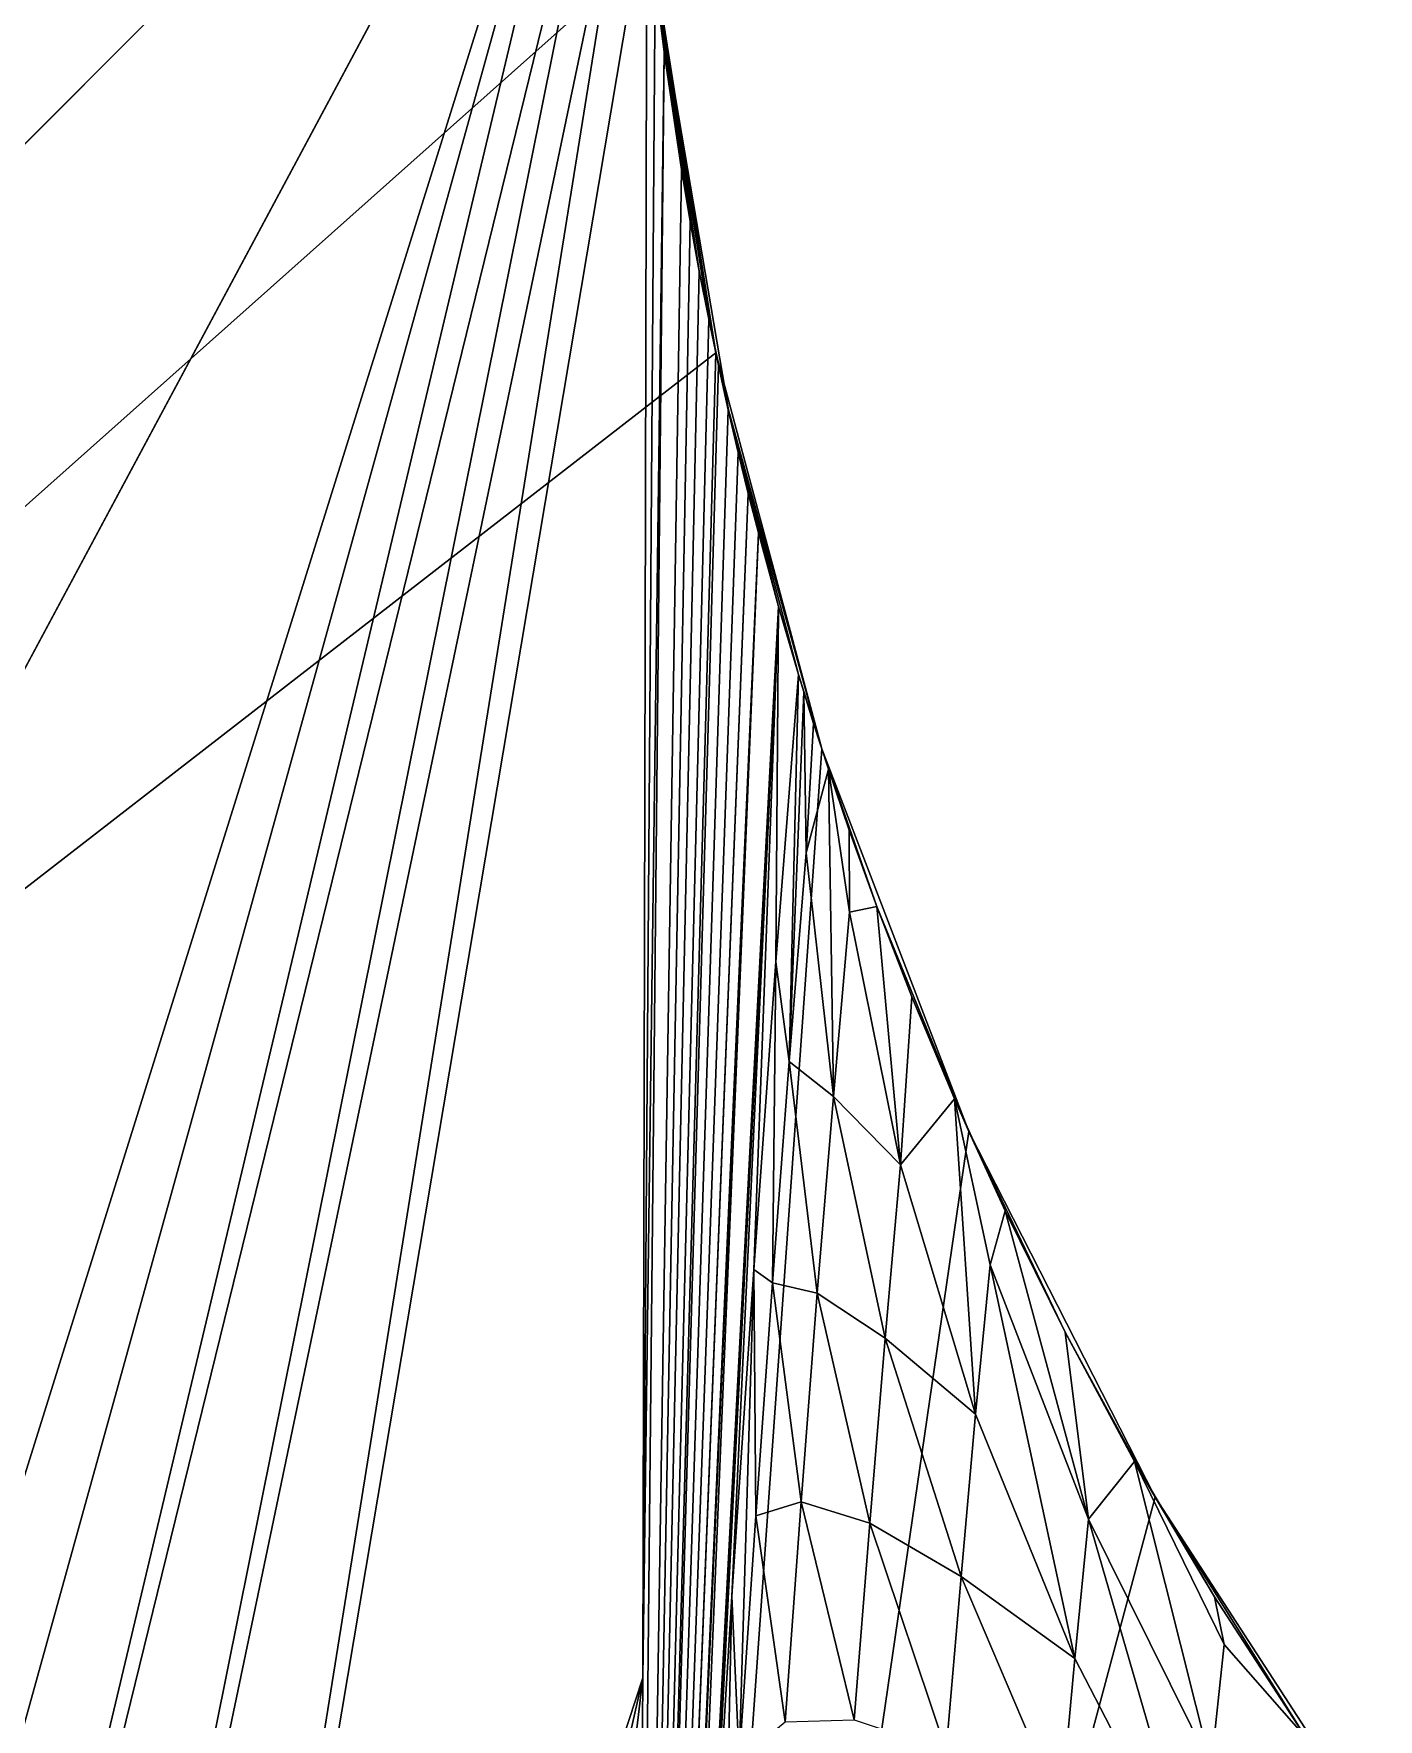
# Model space of a CAD drawing. Extents: x -53 to 3.8, y 0 to 88.2.
# Drawn here: x -42.74 to -41.367, y 72.022 to 73.743 of the extents above; entities that cross this region are included whole.
import ezdxf

# ---------------------------------------------------------------- set-up
doc = ezdxf.new("R2010")
doc.units = 0

msp = doc.modelspace()

# ---------------------------------------------------------------- linework, layer by layer
for points in [[(-44.2743, 70.249, 13.5), (-42.131, 74.249, 13.5), (-46.131, 84.249, 13.5)], [(-46.131, 70.249), (-46.131, 84.249), (-42.131, 74.249)], [(-42.131, 74.249), (-42.1091, 73.8309), (-46.131, 70.249)], [(-44.2743, 70.249, 13.5), (-43.4934, 69.8931, 13.5), (-42.131, 74.249, 13.5)], [(-43.4934, 69.8931, 13.5), (-43.3134, 69.986, 13.5), (-42.131, 74.249, 13.5)], [(-43.3134, 69.986, 13.5), (-43.1263, 70.0646, 13.5), (-42.131, 74.249, 13.5)], [(-42.131, 74.249, 13.5), (-43.1263, 70.0646, 13.5), (-42.1291, 74.1265, 13.5)], [(-42.9338, 70.1291, 13.5), (-42.1291, 74.1265, 13.5), (-43.1263, 70.0646, 13.5)], [(-42.1235, 74.0041, 13.5), (-42.1291, 74.1265, 13.5), (-42.9338, 70.1291, 13.5)], [(-42.7369, 70.1795, 13.5), (-42.1235, 74.0041, 13.5), (-42.9338, 70.1291, 13.5)], [(-42.1141, 73.8819, 13.5), (-42.1235, 74.0041, 13.5), (-42.7369, 70.1795, 13.5)], [(-42.1182, 72.0645, 13.5), (-42.1141, 73.8819, 13.5), (-42.7369, 70.1795, 13.5)], [(-42.1141, 73.8819, 13.5), (-42.1182, 72.0645, 13.5), (-42.1055, 73.7981, 13.1623)], [(-42.1091, 73.8309), (-42.0436, 73.4174), (-46.131, 70.249)], [(-42.1091, 73.8309), (-42.1057, 73.8, 4.75), (-42.0436, 73.4174)], [(-42.1055, 73.7981, 13.1623), (-42.1182, 72.0645, 13.5), (-42.0964, 73.7241, 12.7894)], [(-42.0307, 73.359, 4.75), (-42.0436, 73.4174), (-42.1057, 73.8, 4.75)], [(-42.1057, 73.8, 4.75), (-42.0509, 73.4515, 10.7167), (-42.0307, 73.359, 4.75)], [(-42.1057, 73.8, 4.75), (-42.0605, 73.5005, 11.1785), (-42.0509, 73.4515, 10.7167)], [(-42.0698, 73.5515, 11.6145), (-42.0605, 73.5005, 11.1785), (-42.1057, 73.8, 4.75)], [(-42.0787, 73.6043, 12.0224), (-42.0698, 73.5515, 11.6145), (-42.1057, 73.8, 4.75)], [(-42.1057, 73.8, 4.75), (-42.0964, 73.7241, 12.7894), (-42.0787, 73.6043, 12.0224)], [(-42.1055, 73.7981, 13.1623), (-42.0964, 73.7241, 12.7894), (-42.1057, 73.8, 4.75)], [(-42.0964, 73.7241, 12.7894), (-42.131, 70.249, 13.5), (-42.131, 70.249, 13.441)], [(-42.0787, 73.6043, 12.0224), (-42.0964, 73.7241, 12.7894), (-42.131, 70.249, 13.441)], [(-42.0964, 73.7241, 12.7894), (-42.1182, 72.0645, 13.5), (-42.131, 70.249, 13.5)], [(-42.131, 70.249, 13.441), (-42.0698, 73.5515, 11.6145), (-42.0787, 73.6043, 12.0224)], [(-42.0605, 73.5005, 11.1785), (-42.0698, 73.5515, 11.6145), (-42.131, 70.249, 13.441)], [(-42.0509, 73.4515, 10.7167), (-42.0605, 73.5005, 11.1785), (-42.131, 70.249, 13.441)], [(-42.131, 70.249, 9.33625), (-42.0509, 73.4515, 10.7167), (-42.131, 70.249, 13.441)], [(-42.041, 73.4044, 10.2312), (-42.0509, 73.4515, 10.7167), (-42.131, 70.249, 9.33625)], [(-42.0307, 73.359, 4.75), (-42.0509, 73.4515, 10.7167), (-42.041, 73.4044, 10.2312)], [(-46.131, 70.249), (-42.0436, 73.4174), (-42.131, 70.249)], [(-42.0436, 73.4174), (-41.9352, 73.0129), (-42.131, 70.249)], [(-41.9352, 73.0129), (-42.0436, 73.4174), (-42.0307, 73.359, 4.75)], [(-42.031, 73.359, 9.72436), (-42.041, 73.4044, 10.2312), (-42.131, 70.249, 9.33625)], [(-42.041, 73.4044, 10.2312), (-42.031, 73.359, 9.72436), (-42.0307, 73.359, 4.75)], [(-42.131, 70.249, 9.33625), (-42.0208, 73.3155, 9.19837), (-42.031, 73.359, 9.72436)], [(-42.031, 73.359, 9.72436), (-42.0208, 73.3155, 9.19837), (-42.0307, 73.359, 4.75)], [(-41.9591, 73.089, 5.7658), (-41.9352, 73.0129), (-42.0307, 73.359, 4.75)], [(-42.0307, 73.359, 4.75), (-41.9795, 73.1582, 6.94776), (-41.9591, 73.089, 5.7658)], [(-42.0002, 73.2336, 8.09792), (-41.9795, 73.1582, 6.94776), (-42.0307, 73.359, 4.75)], [(-42.0105, 73.2737, 8.65548), (-42.0002, 73.2336, 8.09792), (-42.0307, 73.359, 4.75)], [(-42.0307, 73.359, 4.75), (-42.0208, 73.3155, 9.19837), (-42.0105, 73.2737, 8.65548)], [(-42.0105, 73.2737, 8.65548), (-42.0208, 73.3155, 9.19837), (-42.131, 70.249, 9.33625)], [(-42.144, 69.9298, 8.96014), (-42.0105, 73.2737, 8.65548), (-42.131, 70.249, 9.33625)], [(-42.0002, 73.2336, 8.09792), (-42.0105, 73.2737, 8.65548), (-42.144, 69.9298, 8.96014)], [(-42.1463, 69.9161, 8.19953), (-42.0002, 73.2336, 8.09792), (-42.144, 69.9298, 8.96014)], [(-42.0906, 71.0472, 7.38617), (-42.0002, 73.2336, 8.09792), (-42.1463, 69.9161, 8.19953)], [(-42.0906, 71.0472, 7.38617), (-41.9795, 73.1582, 6.94776), (-42.0002, 73.2336, 8.09792)], [(-42.0699, 71.4289, 7.17704), (-41.9795, 73.1582, 6.94776), (-42.0906, 71.0472, 7.38617)], [(-42.0488, 71.7964, 6.94174), (-41.9795, 73.1582, 6.94776), (-42.0699, 71.4289, 7.17704)], [(-42.0271, 72.1477, 6.68145), (-41.9795, 73.1582, 6.94776), (-42.0488, 71.7964, 6.94174)], [(-42.0049, 72.4814, 6.39767), (-41.9795, 73.1582, 6.94776), (-42.0271, 72.1477, 6.68145)], [(-41.9822, 72.7956, 6.09191), (-41.9795, 73.1582, 6.94776), (-42.0049, 72.4814, 6.39767)], [(-41.9591, 73.089, 5.7658), (-41.9795, 73.1582, 6.94776), (-41.9822, 72.7956, 6.09191)], [(-41.9591, 73.089, 5.7658), (-41.9822, 72.7956, 6.09191), (-41.9686, 72.6936, 5.73433)], [(-41.9538, 73.071, 5.56605), (-41.9591, 73.089, 5.7658), (-41.9686, 72.6936, 5.73433)], [(-41.9538, 73.071, 5.56605), (-41.9352, 73.0129), (-41.9591, 73.089, 5.7658)], [(-41.9513, 72.9066, 5.48535), (-41.9538, 73.071, 5.56605), (-41.9686, 72.6936, 5.73433)], [(-41.9439, 73.0389, 5.37019), (-41.9352, 73.0129), (-41.9538, 73.071, 5.56605)], [(-41.9439, 73.0389, 5.37019), (-41.9538, 73.071, 5.56605), (-41.9513, 72.9066, 5.48535)], [(-41.9287, 72.9922, 5.17844), (-41.9439, 73.0389, 5.37019), (-41.9513, 72.9066, 5.48535)], [(-41.9287, 72.9922, 5.17844), (-41.9352, 73.0129), (-41.9439, 73.0389, 5.37019)], [(-42.131, 70.249), (-41.9352, 73.0129), (-41.7852, 72.6221)], [(-41.9073, 72.93, 4.75), (-41.9352, 73.0129), (-41.9287, 72.9922, 5.17844)], [(-41.9352, 73.0129), (-41.9073, 72.93, 4.75), (-41.8791, 72.852, 4.80818)], [(-41.7852, 72.6221), (-41.9352, 73.0129), (-41.8791, 72.852, 4.80818)], [(-41.9513, 72.9066, 5.48535), (-41.9236, 72.6581, 5.28677), (-41.9287, 72.9922, 5.17844)], [(-41.9074, 72.9301, 4.99099), (-41.9073, 72.93, 4.75), (-41.9287, 72.9922, 5.17844)], [(-41.9287, 72.9922, 5.17844), (-41.9071, 72.8463, 5.04068), (-41.9074, 72.9301, 4.99099)], [(-41.9236, 72.6581, 5.28677), (-41.9071, 72.8463, 5.04068), (-41.9287, 72.9922, 5.17844)], [(-41.8791, 72.852, 4.80818), (-41.9073, 72.93, 4.75), (-41.9074, 72.9301, 4.99099)], [(-41.9071, 72.8463, 5.04068), (-41.8791, 72.852, 4.80818), (-41.9074, 72.9301, 4.99099)], [(-41.9686, 72.6936, 5.73433), (-41.9236, 72.6581, 5.28677), (-41.9513, 72.9066, 5.48535)], [(-41.8551, 72.5882, 4.85877), (-41.8791, 72.852, 4.80818), (-41.9071, 72.8463, 5.04068)], [(-41.8791, 72.852, 4.80818), (-41.8435, 72.7598, 4.63409), (-41.7852, 72.6221)], [(-41.8551, 72.5882, 4.85877), (-41.8435, 72.7598, 4.63409), (-41.8791, 72.852, 4.80818)], [(-41.9236, 72.6581, 5.28677), (-41.8551, 72.5882, 4.85877), (-41.9071, 72.8463, 5.04068)], [(-41.9822, 72.7956, 6.09191), (-42.0049, 72.4814, 6.39767), (-41.9858, 72.4678, 5.97173)], [(-41.9686, 72.6936, 5.73433), (-41.9822, 72.7956, 6.09191), (-41.9858, 72.4678, 5.97173)], [(-41.8, 72.6557, 4.47016), (-41.8435, 72.7598, 4.63409), (-41.8551, 72.5882, 4.85877)], [(-41.7852, 72.6221), (-41.8435, 72.7598, 4.63409), (-41.8, 72.6557, 4.47016)], [(-41.9401, 72.4572, 5.52264), (-41.9686, 72.6936, 5.73433), (-41.9858, 72.4678, 5.97173)], [(-41.9236, 72.6581, 5.28677), (-41.9686, 72.6936, 5.73433), (-41.9401, 72.4572, 5.52264)], [(-41.9401, 72.4572, 5.52264), (-41.8708, 72.4114, 5.09124), (-41.9236, 72.6581, 5.28677)], [(-41.8708, 72.4114, 5.09124), (-41.8551, 72.5882, 4.85877), (-41.9236, 72.6581, 5.28677)], [(-41.7783, 72.3336, 4.68095), (-41.8, 72.6557, 4.47016), (-41.8551, 72.5882, 4.85877)], [(-41.8, 72.6557, 4.47016), (-41.7481, 72.5411, 4.31568), (-41.7852, 72.6221)], [(-41.7636, 72.4861, 4.45551), (-41.8, 72.6557, 4.47016), (-41.7783, 72.3336, 4.68095)], [(-41.7636, 72.4861, 4.45551), (-41.7481, 72.5411, 4.31568), (-41.8, 72.6557, 4.47016)], [(-41.7852, 72.6221), (-41.5951, 72.249), (-42.131, 70.249)], [(-41.7852, 72.6221), (-41.687, 72.4173, 4.16992), (-41.5951, 72.249)], [(-41.7481, 72.5411, 4.31568), (-41.687, 72.4173, 4.16992), (-41.7852, 72.6221)], [(-41.7783, 72.3336, 4.68095), (-41.8551, 72.5882, 4.85877), (-41.8708, 72.4114, 5.09124)], [(-41.6629, 72.2266, 4.29643), (-41.7481, 72.5411, 4.31568), (-41.7636, 72.4861, 4.45551)], [(-41.6629, 72.2266, 4.29643), (-41.687, 72.4173, 4.16992), (-41.7481, 72.5411, 4.31568)], [(-41.6769, 72.0841, 4.5084), (-41.7636, 72.4861, 4.45551), (-41.7783, 72.3336, 4.68095)], [(-41.6629, 72.2266, 4.29643), (-41.7636, 72.4861, 4.45551), (-41.6769, 72.0841, 4.5084)], [(-42.0197, 71.9809, 6.40892), (-42.0049, 72.4814, 6.39767), (-42.0271, 72.1477, 6.68145)], [(-42.0028, 72.23, 6.19683), (-42.0049, 72.4814, 6.39767), (-42.0197, 71.9809, 6.40892)], [(-41.9858, 72.4678, 5.97173), (-42.0049, 72.4814, 6.39767), (-42.0028, 72.23, 6.19683)], [(-41.9565, 72.2441, 5.7476), (-41.9858, 72.4678, 5.97173), (-42.0028, 72.23, 6.19683)], [(-41.9565, 72.2441, 5.7476), (-41.9401, 72.4572, 5.52264), (-41.9858, 72.4678, 5.97173)], [(-41.9565, 72.2441, 5.7476), (-41.8865, 72.2223, 5.31412), (-41.9401, 72.4572, 5.52264)], [(-41.8865, 72.2223, 5.31412), (-41.8708, 72.4114, 5.09124), (-41.9401, 72.4572, 5.52264)], [(-41.5951, 72.249), (-41.687, 72.4173, 4.16992), (-41.6159, 72.2855, 4.03206)], [(-41.6159, 72.2855, 4.03206), (-41.687, 72.4173, 4.16992), (-41.6629, 72.2266, 4.29643)], [(-41.8865, 72.2223, 5.31412), (-41.7932, 72.1678, 4.90001), (-41.8708, 72.4114, 5.09124)], [(-41.7932, 72.1678, 4.90001), (-41.7783, 72.3336, 4.68095), (-41.8708, 72.4114, 5.09124)], [(-41.6769, 72.0841, 4.5084), (-41.7783, 72.3336, 4.68095), (-41.7932, 72.1678, 4.90001)], [(-41.6159, 72.2855, 4.03206), (-41.6629, 72.2266, 4.29643), (-41.5379, 71.9741, 4.14337)], [(-41.6159, 72.2855, 4.03206), (-41.5342, 72.1471, 3.90145), (-41.5951, 72.249)], [(-41.5244, 72.0986, 3.93323), (-41.6159, 72.2855, 4.03206), (-41.5379, 71.9741, 4.14337)], [(-41.5342, 72.1471, 3.90145), (-41.6159, 72.2855, 4.03206), (-41.5244, 72.0986, 3.93323)], [(-41.5951, 72.249), (-41.3671, 71.8979), (-42.131, 70.249)], [(-41.5951, 72.249), (-41.4412, 72.0034, 3.77754), (-41.3671, 71.8979)], [(-41.5342, 72.1471, 3.90145), (-41.4412, 72.0034, 3.77754), (-41.5951, 72.249)], [(-41.9728, 72.0195, 5.96095), (-42.0028, 72.23, 6.19683), (-42.0197, 71.9809, 6.40892)], [(-41.9565, 72.2441, 5.7476), (-42.0028, 72.23, 6.19683), (-41.9728, 72.0195, 5.96095)], [(-41.9022, 72.0217, 5.52673), (-41.9565, 72.2441, 5.7476), (-41.9728, 72.0195, 5.96095)], [(-41.8865, 72.2223, 5.31412), (-41.9565, 72.2441, 5.7476), (-41.9022, 72.0217, 5.52673)], [(-41.8083, 71.9904, 5.11008), (-41.8865, 72.2223, 5.31412), (-41.9022, 72.0217, 5.52673)], [(-41.7932, 72.1678, 4.90001), (-41.8865, 72.2223, 5.31412), (-41.8083, 71.9904, 5.11008)], [(-41.6629, 72.2266, 4.29643), (-41.6769, 72.0841, 4.5084), (-41.5514, 71.8413, 4.34224)], [(-41.5379, 71.9741, 4.14337), (-41.6629, 72.2266, 4.29643), (-41.5514, 71.8413, 4.34224)], [(-41.6912, 71.929, 4.71433), (-41.7932, 72.1678, 4.90001), (-41.8083, 71.9904, 5.11008)], [(-41.6769, 72.0841, 4.5084), (-41.7932, 72.1678, 4.90001), (-41.6912, 71.929, 4.71433)], [(-42.0363, 71.7212, 6.60728), (-42.0271, 72.1477, 6.68145), (-42.0488, 71.7964, 6.94174)], [(-42.0197, 71.9809, 6.40892), (-42.0271, 72.1477, 6.68145), (-42.0363, 71.7212, 6.60728)], [(-41.4412, 72.0034, 3.77754), (-41.5342, 72.1471, 3.90145), (-41.5244, 72.0986, 3.93323)], [(-41.5244, 72.0986, 3.93323), (-41.5379, 71.9741, 4.14337), (-41.4412, 72.0034, 3.77754)], [(-41.5514, 71.8413, 4.34224), (-41.6769, 72.0841, 4.5084), (-41.6912, 71.929, 4.71433)], [(-42.7369, 70.1795, 13.5), (-42.5367, 70.2162, 13.5), (-42.1182, 72.0645, 13.5)], [(-42.5367, 70.2162, 13.5), (-42.3344, 70.2392, 13.5), (-42.1182, 72.0645, 13.5)], [(-42.1182, 72.0645, 13.5), (-42.3344, 70.2392, 13.5), (-42.131, 70.249, 13.5)]]:
    msp.add_3dface(points)

doc.saveas('drawing.dxf')
